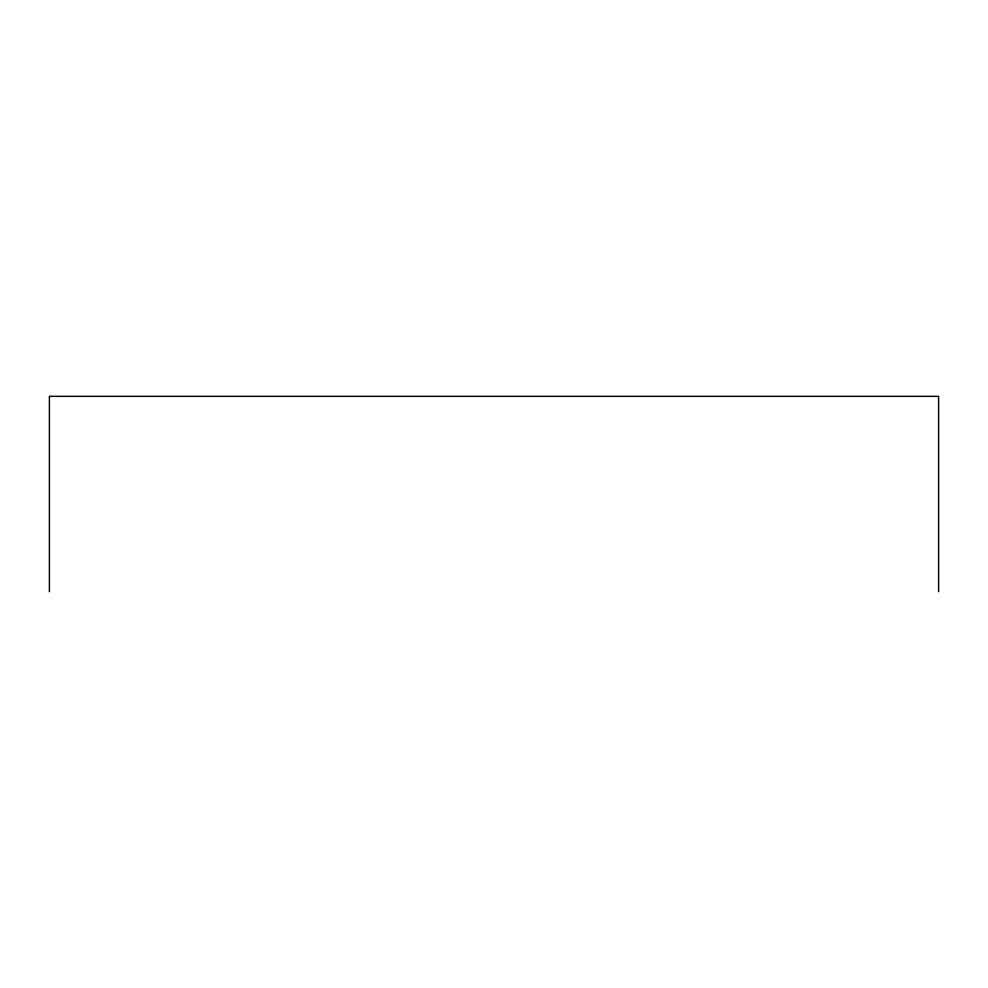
<?xml version="1.0" encoding="UTF-8"?>
<svg xmlns="http://www.w3.org/2000/svg" width="988" height="988" viewBox="0 0 988 988"><rect width="100%" height="100%" fill="white"/><g stroke="black" fill="none" stroke-linecap="round" stroke-linejoin="round"><path stroke-width="1.48" d="M938.6 591.664L938.6 396.336L49.4 396.336L49.4 591.664"/></g></svg>
